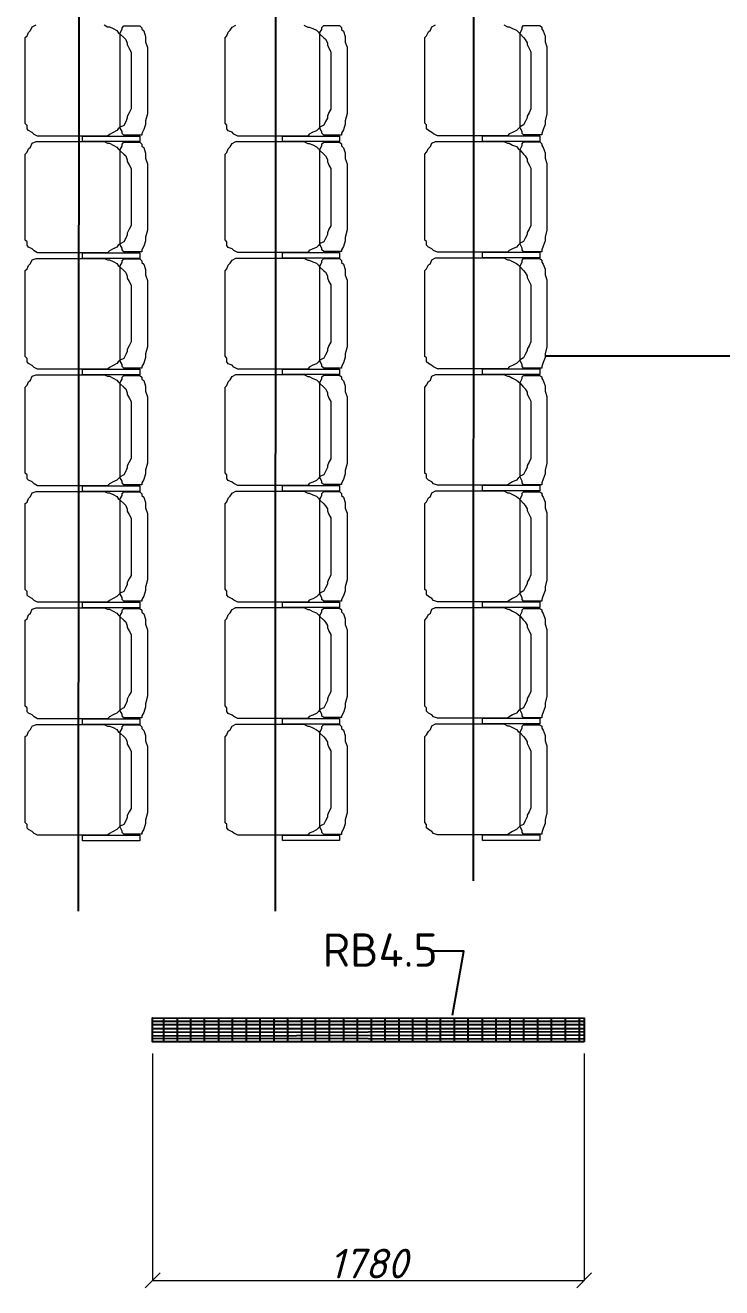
# Model space of a CAD drawing. Header units: millimetres. Extents: x 3050 to 430575, y -569542 to 36130.
# Drawn here: x 307446 to 310384, y -473639 to -468311 of the extents above; entities that cross this region are included whole.
import ezdxf

# ---------------------------------------------------------------- set-up
doc = ezdxf.new("R2010")
doc.units = ezdxf.units.MM
doc.layers.add('PDF _Геометрия', color=7, linetype='Continuous')
doc.layers.add('PDF _Текст', color=7, linetype='Continuous')
doc.layers.add('TLS razmeri', color=7, linetype='Continuous', lineweight=9)
doc.layers.add('Стены отделка', color=7, linetype='Continuous', lineweight=30)
doc.styles.add('PDF ISOCPEUR', font='isocpeur.ttf')
doc.styles.add('ГОСТ ISOCP 2.5', font='isocpeui.ttf', dxfattribs={"height": 2.5})
doc.dimstyles.new('СПДС NEW2.5', dxfattribs={"dimtxt": 2.5, "dimasz": 2.5, "dimexe": 1, "dimexo": 1, "dimgap": 1.5, "dimtad": 1, "dimdec": 0, "dimrnd": 5, "dimtxsty": 'ГОСТ ISOCP 2.5', "dimblk": 'OBLIQUE', "dimcen": 0, "dimclrd": 256, "dimclre": 256, "dimclrt": 256, "dimadec": 0, "dimazin": 2, "dimtp": 0.1, "dimtm": 0.1, "dimtfac": 0.71, "dimtdec": 0, "dimtmove": 0, "dimatfit": 3, "dimfxl": 1, "dimtfill": 1, "dimtolj": 1, "dimlwd": -1, "dimlwe": -1, "dimarcsym": 1})

# ---------------------------------------------------------------- blocks, each defined once
blk = doc.blocks.new('_Oblique')
at = {"color": 0, "linetype": 'ByBlock', "lineweight": -2}
blk.add_line((-0.5, -0.5), (0.5, 0.5), dxfattribs=at)
blk = doc.blocks.new('*D2625')
at = {"layer": 'Defpoints', "color": 0, "transparency": 16777216}
for p in [(32434, -61251), (36075, -61252), (36075, -63168)]:
    blk.add_point(p, dxfattribs=at)
at = {"layer": 'TLS razmeri', "linetype": 'ByBlock', "transparency": 16777216}
for p, q in [((32434, -61252), (32434, -63169)), ((36075, -61253), (36075, -63169)), ((32434, -63168), (36075, -63168))]:
    blk.add_line(p, q, dxfattribs=at)
at = {"layer": 'TLS razmeri', "transparency": 16777216, "xscale": 125, "yscale": 125, "zscale": 125, "rotation": 180}
blk.add_blockref('_Oblique', (32434, -63168), dxfattribs=at)
at = {"layer": 'TLS razmeri', "transparency": 16777216, "xscale": 125, "yscale": 125, "zscale": 125}
blk.add_blockref('_Oblique', (36075, -63168), dxfattribs=at)
at = {"layer": 'TLS razmeri', "transparency": 16777216, "insert": (34255, -63026), "char_height": 2.5, "attachment_point": 5, "style": 'ГОСТ ISOCP 2.5', "bg_fill": 3, "box_fill_scale": 1.1, "bg_fill_color": 256, "bg_fill_true_color": 13158600, "bg_fill_transparency": 0}
blk.add_mtext('\\A1;{\\H100x;1780}', dxfattribs=at)
blk = doc.blocks.new('ТХ3 4 этаж')
at = {"color": 5, "lineweight": 25}
for p, q in [((35145.7, -46254.3), (35137.9, -59795.8)), ((31814.8, -46510), (31806.9, -60051.5)), ((33474.8, -46510), (33466.9, -60051.5))]:
    blk.add_line(p, q, dxfattribs=at)
at = {"layer": 'PDF _Геометрия', "color": 5, "lineweight": 9}
for points in [[(32025.7, -52570), (32053.4, -52585.8), (32069.3, -52585.8), (32101, -52601.7), (32132.7, -52617.6), (32144.6, -52633.4), (32160.5, -52649.3), (32192.2, -52677), (32208.1, -52692.9), (32220, -52724.6), (32220, -52736.5), (32235.8, -52768.2), (32251.7, -52800), (32251.7, -52827.7), (32251.7, -52859.4), (32251.7, -53057.7), (32251.7, -53236.2), (32251.7, -53252), (32251.7, -53279.8), (32235.8, -53311.5), (32220, -53343.2), (32220, -53355.1), (32208.1, -53386.9), (32192.2, -53418.6), (32160.5, -53434.4), (32144.6, -53446.3), (32132.7, -53462.2), (32101, -53478.1), (32069.3, -53493.9), (32053.4, -53509.8), (32025.7, -53509.8), (31993.9, -53509.8), (31966.2, -53509.8), (31494.3, -53509.8), (31462.6, -53509.8), (31434.8, -53493.9), (31419, -53478.1), (31387.2, -53462.2), (31375.3, -53446.3), (31375.3, -53418.6), (31359.5, -53402.7), (31359.5, -53371), (31359.5, -53145), (31359.5, -52677), (31375.3, -52661.2), (31387.2, -52633.4), (31403.1, -52617.6), (31419, -52585.8), (31450.7, -52570)], [(33711, -52572.1), (33742.7, -52587.9), (33754.6, -52587.9), (33786.3, -52599.8), (33818, -52615.7), (33833.9, -52631.5), (33845.8, -52647.4), (33877.5, -52679.1), (33893.4, -52691), (33909.2, -52722.7), (33909.2, -52738.6), (33921.1, -52766.4), (33937, -52798.1), (33937, -52829.8), (33937, -52857.6), (33937, -53059.8), (33937, -53234.3), (33937, -53250.1), (33937, -53281.9), (33921.1, -53309.6), (33909.2, -53341.3), (33909.2, -53357.2), (33893.4, -53385), (33877.5, -53416.7), (33845.8, -53432.6), (33833.9, -53448.4), (33818, -53464.3), (33786.3, -53476.2), (33754.6, -53492), (33742.7, -53507.9), (33711, -53507.9), (33679.3, -53507.9), (33651.5, -53507.9), (33179.6, -53507.9), (33151.9, -53507.9), (33120.1, -53492), (33104.3, -53476.2), (33072.5, -53464.3), (33060.6, -53448.4), (33060.6, -53416.7), (33044.8, -53400.8), (33044.8, -53373.1), (33044.8, -53143.1), (33044.8, -52679.1), (33060.6, -52663.3), (33072.5, -52631.5), (33088.4, -52615.7), (33104.3, -52587.9), (33136, -52572.1)], [(35396.3, -52570), (35428, -52585.8), (35443.9, -52585.8), (35471.6, -52601.7), (35503.3, -52613.6), (35519.2, -52629.5), (35535.1, -52645.3), (35562.8, -52677), (35578.7, -52692.9), (35594.5, -52720.7), (35594.5, -52736.5), (35610.4, -52768.2), (35626.3, -52796), (35626.3, -52827.7), (35626.3, -52859.4), (35626.3, -53057.7), (35626.3, -53232.2), (35626.3, -53248.1), (35626.3, -53279.8), (35610.4, -53311.5), (35594.5, -53339.3), (35594.5, -53355.1), (35578.7, -53386.9), (35562.8, -53414.6), (35535.1, -53430.5), (35519.2, -53446.3), (35503.3, -53462.2), (35471.6, -53478.1), (35443.9, -53490), (35428, -53505.8), (35396.3, -53505.8), (35368.5, -53505.8), (35336.8, -53505.8), (34868.9, -53505.8), (34837.2, -53505.8), (34805.4, -53490), (34789.6, -53478.1), (34761.8, -53462.2), (34745.9, -53446.3), (34745.9, -53414.6), (34730.1, -53398.7), (34730.1, -53371), (34730.1, -53145), (34730.1, -52677), (34745.9, -52661.2), (34761.8, -52629.5), (34777.7, -52613.6), (34789.6, -52585.8), (34821.3, -52570)]]:
    blk.add_lwpolyline(points, dxfattribs=at)
for points in [[(32160.5, -52776.2), (32160.5, -52637.4), (32176.4, -52605.7), (32176.4, -52593.8), (32192.2, -52577.9), (32208.1, -52577.9), (32327, -52577.9), (32342.9, -52593.8), (32342.9, -52605.7), (32358.8, -52621.5), (32374.6, -52669.1), (32374.6, -52712.7), (32390.5, -52760.3), (32390.5, -52803.9), (32390.5, -52863.4), (32390.5, -53212.4), (32390.5, -53275.8), (32390.5, -53319.4), (32374.6, -53378.9), (32374.6, -53410.6), (32358.8, -53454.3), (32342.9, -53486), (32342.9, -53501.8), (32327, -53501.8), (32208.1, -53501.8), (32192.2, -53501.8), (32176.4, -53486), (32176.4, -53470.1), (32160.5, -53442.4), (32160.5, -53410.6), (32160.5, -53378.9), (32160.5, -53303.6)], [(33845.8, -52774.3), (33845.8, -52635.5), (33861.7, -52607.7), (33861.7, -52591.9), (33877.5, -52576), (33893.4, -52576), (34012.3, -52576), (34028.2, -52591.9), (34028.2, -52607.7), (34044.1, -52623.6), (34059.9, -52667.2), (34059.9, -52714.8), (34075.8, -52758.4), (34075.8, -52806), (34075.8, -52865.5), (34075.8, -53214.5), (34075.8, -53273.9), (34075.8, -53317.6), (34059.9, -53381), (34059.9, -53408.8), (34044.1, -53456.3), (34028.2, -53484.1), (34028.2, -53500), (34012.3, -53500), (33893.4, -53500), (33877.5, -53500), (33861.7, -53484.1), (33861.7, -53472.2), (33845.8, -53440.5), (33845.8, -53408.8), (33845.8, -53381), (33845.8, -53305.7)], [(35535.1, -52772.2), (35535.1, -52637.4), (35550.9, -52605.7), (35550.9, -52589.8), (35562.8, -52573.9), (35578.7, -52573.9), (35701.6, -52573.9), (35717.5, -52589.8), (35717.5, -52605.7), (35729.4, -52621.5), (35745.2, -52665.1), (35745.2, -52712.7), (35761.1, -52756.3), (35761.1, -52803.9), (35761.1, -52863.4), (35761.1, -53212.4), (35761.1, -53271.9), (35761.1, -53319.4), (35745.2, -53378.9), (35745.2, -53410.6), (35729.4, -53454.3), (35717.5, -53486), (35717.5, -53497.9), (35701.6, -53497.9), (35578.7, -53497.9), (35562.8, -53497.9), (35550.9, -53486), (35550.9, -53470.1), (35535.1, -53438.4), (35535.1, -53410.6), (35535.1, -53378.9), (35535.1, -53303.6)], [(31359.5, -54128.4), (31359.5, -53660.5), (31375.3, -53644.6), (31387.2, -53616.8), (31403.1, -53601), (31419, -53569.3), (31450.7, -53553.4), (31478.4, -53553.4), (31494.3, -53553.4), (31966.2, -53553.4), (31993.9, -53553.4), (32025.7, -53553.4), (32053.4, -53569.3), (32069.3, -53569.3), (32101, -53585.1), (32132.7, -53601), (32144.6, -53616.8), (32160.5, -53632.7), (32192.2, -53660.5), (32208.1, -53676.3), (32220, -53708), (32220, -53723.9), (32235.8, -53751.7), (32251.7, -53783.4), (32251.7, -53811.2), (32251.7, -53842.9), (32251.7, -54041.1), (32251.7, -54219.6), (32251.7, -54235.5), (32251.7, -54263.2), (32235.8, -54294.9), (32220, -54326.7), (32220, -54342.5), (32208.1, -54370.3), (32192.2, -54402), (32160.5, -54417.9), (32144.6, -54429.8), (32132.7, -54445.6), (32101, -54461.5), (32069.3, -54477.3), (32053.4, -54493.2), (32025.7, -54493.2), (31993.9, -54493.2), (31966.2, -54493.2), (31494.3, -54493.2), (31462.6, -54493.2), (31434.8, -54477.3), (31419, -54461.5), (31387.2, -54445.6), (31375.3, -54429.8), (31375.3, -54402), (31359.5, -54386.1), (31359.5, -54354.4)], [(31843.3, -53509.8), (32327, -53509.8), (32327, -53553.4), (31843.3, -53553.4)], [(32160.5, -53759.6), (32160.5, -53620.8), (32176.4, -53593.1), (32176.4, -53577.2), (32192.2, -53561.3), (32208.1, -53561.3), (32327, -53561.3), (32342.9, -53577.2), (32342.9, -53593.1), (32358.8, -53604.9), (32374.6, -53652.5), (32374.6, -53696.2), (32390.5, -53743.7), (32390.5, -53787.4), (32390.5, -53846.8), (32390.5, -54195.8), (32390.5, -54259.2), (32390.5, -54302.9), (32374.6, -54362.3), (32374.6, -54394.1), (32358.8, -54437.7), (32342.9, -54469.4), (32342.9, -54485.3), (32327, -54485.3), (32208.1, -54485.3), (32192.2, -54485.3), (32176.4, -54469.4), (32176.4, -54453.5), (32160.5, -54425.8), (32160.5, -54394.1), (32160.5, -54362.3), (32160.5, -54287)], [(33044.8, -54126.5), (33044.8, -53662.5), (33060.6, -53646.7), (33072.5, -53615), (33088.4, -53599.1), (33104.3, -53571.3), (33136, -53555.5), (33163.7, -53555.5), (33179.6, -53555.5), (33651.5, -53555.5), (33679.3, -53555.5), (33711, -53555.5), (33742.7, -53571.3), (33754.6, -53571.3), (33786.3, -53583.2), (33818, -53599.1), (33833.9, -53615), (33845.8, -53630.8), (33877.5, -53662.5), (33893.4, -53674.4), (33909.2, -53706.2), (33909.2, -53722), (33921.1, -53753.7), (33937, -53781.5), (33937, -53813.2), (33937, -53841), (33937, -54043.2), (33937, -54217.7), (33937, -54233.6), (33937, -54265.3), (33921.1, -54293), (33909.2, -54324.8), (33909.2, -54340.6), (33893.4, -54372.4), (33877.5, -54400.1), (33845.8, -54416), (33833.9, -54431.8), (33818, -54447.7), (33786.3, -54459.6), (33754.6, -54475.5), (33742.7, -54491.3), (33711, -54491.3), (33679.3, -54491.3), (33651.5, -54491.3), (33179.6, -54491.3), (33151.9, -54491.3), (33120.1, -54475.5), (33104.3, -54459.6), (33072.5, -54447.7), (33060.6, -54431.8), (33060.6, -54400.1), (33044.8, -54384.3), (33044.8, -54356.5)], [(33528.6, -53507.9), (34012.3, -53507.9), (34012.3, -53555.5), (33528.6, -53555.5)], [(33845.8, -53757.7), (33845.8, -53622.9), (33861.7, -53591.2), (33861.7, -53575.3), (33877.5, -53559.4), (33893.4, -53559.4), (34012.3, -53559.4), (34028.2, -53575.3), (34028.2, -53591.2), (34044.1, -53607), (34059.9, -53650.6), (34059.9, -53698.2), (34075.8, -53741.9), (34075.8, -53789.4), (34075.8, -53848.9), (34075.8, -54197.9), (34075.8, -54257.4), (34075.8, -54301), (34059.9, -54364.4), (34059.9, -54392.2), (34044.1, -54439.8), (34028.2, -54467.5), (34028.2, -54483.4), (34012.3, -54483.4), (33893.4, -54483.4), (33877.5, -54483.4), (33861.7, -54467.5), (33861.7, -54455.6), (33845.8, -54423.9), (33845.8, -54392.2), (33845.8, -54364.4), (33845.8, -54289.1)], [(34730.1, -54128.4), (34730.1, -53660.5), (34745.9, -53644.6), (34761.8, -53612.9), (34777.7, -53597), (34789.6, -53569.3), (34821.3, -53553.4), (34853, -53553.4), (34868.9, -53553.4), (35336.8, -53553.4), (35368.5, -53553.4), (35396.3, -53553.4), (35428, -53569.3), (35443.9, -53569.3), (35471.6, -53585.1), (35503.3, -53597), (35519.2, -53612.9), (35535.1, -53628.7), (35562.8, -53660.5), (35578.7, -53676.3), (35594.5, -53704.1), (35594.5, -53719.9), (35610.4, -53751.7), (35626.3, -53779.4), (35626.3, -53811.2), (35626.3, -53842.9), (35626.3, -54041.1), (35626.3, -54215.6), (35626.3, -54231.5), (35626.3, -54263.2), (35610.4, -54294.9), (35594.5, -54322.7), (35594.5, -54338.6), (35578.7, -54370.3), (35562.8, -54398), (35535.1, -54413.9), (35519.2, -54429.8), (35503.3, -54445.6), (35471.6, -54461.5), (35443.9, -54473.4), (35428, -54489.2), (35396.3, -54489.2), (35368.5, -54489.2), (35336.8, -54489.2), (34868.9, -54489.2), (34837.2, -54489.2), (34805.4, -54473.4), (34789.6, -54461.5), (34761.8, -54445.6), (34745.9, -54429.8), (34745.9, -54398), (34730.1, -54386.1), (34730.1, -54354.4)], [(35217.8, -53505.8), (35701.6, -53505.8), (35701.6, -53553.4), (35217.8, -53553.4)], [(35535.1, -53755.6), (35535.1, -53620.8), (35550.9, -53589.1), (35550.9, -53573.2), (35562.8, -53557.4), (35578.7, -53557.4), (35701.6, -53557.4), (35717.5, -53573.2), (35717.5, -53589.1), (35729.4, -53604.9), (35745.2, -53648.6), (35745.2, -53696.2), (35761.1, -53739.8), (35761.1, -53787.4), (35761.1, -53846.8), (35761.1, -54195.8), (35761.1, -54255.3), (35761.1, -54302.9), (35745.2, -54362.3), (35745.2, -54394.1), (35729.4, -54437.7), (35717.5, -54469.4), (35717.5, -54485.3), (35701.6, -54485.3), (35578.7, -54485.3), (35562.8, -54485.3), (35550.9, -54469.4), (35550.9, -54453.5), (35535.1, -54421.8), (35535.1, -54394.1), (35535.1, -54362.3), (35535.1, -54287)], [(31359.5, -55111.8), (31359.5, -54643.9), (31375.3, -54628), (31387.2, -54600.3), (31403.1, -54584.4), (31419, -54552.7), (31450.7, -54540.8), (31478.4, -54540.8), (31494.3, -54540.8), (31966.2, -54540.8), (31993.9, -54540.8), (32025.7, -54540.8), (32053.4, -54552.7), (32069.3, -54552.7), (32101, -54568.5), (32132.7, -54584.4), (32144.6, -54600.3), (32160.5, -54616.1), (32192.2, -54643.9), (32208.1, -54659.8), (32220, -54691.5), (32220, -54707.3), (32235.8, -54735.1), (32251.7, -54766.8), (32251.7, -54794.6), (32251.7, -54826.3), (32251.7, -55024.6), (32251.7, -55203), (32251.7, -55218.9), (32251.7, -55246.6), (32235.8, -55278.4), (32220, -55310.1), (32220, -55325.9), (32208.1, -55353.7), (32192.2, -55385.4), (32160.5, -55401.3), (32144.6, -55413.2), (32132.7, -55429), (32101, -55444.9), (32069.3, -55460.8), (32053.4, -55476.6), (32025.7, -55476.6), (31993.9, -55476.6), (31966.2, -55476.6), (31494.3, -55476.6), (31462.6, -55476.6), (31434.8, -55460.8), (31419, -55444.9), (31387.2, -55429), (31375.3, -55413.2), (31375.3, -55385.4), (31359.5, -55369.6), (31359.5, -55337.8)], [(31843.3, -54493.2), (32327, -54493.2), (32327, -54540.8), (31843.3, -54540.8)], [(32160.5, -54743), (32160.5, -54604.2), (32176.4, -54576.5), (32176.4, -54560.6), (32192.2, -54544.8), (32208.1, -54544.8), (32327, -54544.8), (32342.9, -54560.6), (32342.9, -54576.5), (32358.8, -54588.4), (32374.6, -54636), (32374.6, -54679.6), (32390.5, -54727.2), (32390.5, -54770.8), (32390.5, -54834.2), (32390.5, -55179.2), (32390.5, -55242.7), (32390.5, -55286.3), (32374.6, -55345.8), (32374.6, -55377.5), (32358.8, -55425.1), (32342.9, -55452.8), (32342.9, -55468.7), (32327, -55468.7), (32208.1, -55468.7), (32192.2, -55468.7), (32176.4, -55452.8), (32176.4, -55437), (32160.5, -55409.2), (32160.5, -55377.5), (32160.5, -55345.8), (32160.5, -55270.4)], [(33044.8, -55109.9), (33044.8, -54646), (33060.6, -54630.1), (33072.5, -54598.4), (33088.4, -54582.5), (33104.3, -54554.8), (33136, -54538.9), (33163.7, -54538.9), (33179.6, -54538.9), (33651.5, -54538.9), (33679.3, -54538.9), (33711, -54538.9), (33742.7, -54554.8), (33754.6, -54554.8), (33786.3, -54570.6), (33818, -54582.5), (33833.9, -54598.4), (33845.8, -54614.2), (33877.5, -54646), (33893.4, -54657.9), (33909.2, -54689.6), (33909.2, -54705.5), (33921.1, -54737.2), (33937, -54764.9), (33937, -54796.7), (33937, -54824.4), (33937, -55026.6), (33937, -55201.1), (33937, -55217), (33937, -55248.7), (33921.1, -55276.5), (33909.2, -55308.2), (33909.2, -55324.1), (33893.4, -55355.8), (33877.5, -55383.5), (33845.8, -55399.4), (33833.9, -55415.3), (33818, -55431.1), (33786.3, -55443), (33754.6, -55458.9), (33742.7, -55474.7), (33711, -55474.7), (33679.3, -55474.7), (33651.5, -55474.7), (33179.6, -55474.7), (33151.9, -55474.7), (33120.1, -55458.9), (33104.3, -55443), (33072.5, -55431.1), (33060.6, -55415.3), (33060.6, -55383.5), (33044.8, -55367.7), (33044.8, -55339.9)], [(33528.6, -54491.3), (34012.3, -54491.3), (34012.3, -54538.9), (33528.6, -54538.9)], [(33845.8, -54741.1), (33845.8, -54606.3), (33861.7, -54574.6), (33861.7, -54558.7), (33877.5, -54542.9), (33893.4, -54542.9), (34012.3, -54542.9), (34028.2, -54558.7), (34028.2, -54574.6), (34044.1, -54590.5), (34059.9, -54634.1), (34059.9, -54681.7), (34075.8, -54725.3), (34075.8, -54772.9), (34075.8, -54832.3), (34075.8, -55181.3), (34075.8, -55240.8), (34075.8, -55288.4), (34059.9, -55347.8), (34059.9, -55375.6), (34044.1, -55423.2), (34028.2, -55454.9), (34028.2, -55466.8), (34012.3, -55466.8), (33893.4, -55466.8), (33877.5, -55466.8), (33861.7, -55454.9), (33861.7, -55439.1), (33845.8, -55407.3), (33845.8, -55375.6), (33845.8, -55347.8), (33845.8, -55272.5)], [(34730.1, -55111.8), (34730.1, -54643.9), (34745.9, -54628), (34761.8, -54596.3), (34777.7, -54584.4), (34789.6, -54552.7), (34821.3, -54536.8), (34853, -54536.8), (34868.9, -54536.8), (35336.8, -54536.8), (35368.5, -54536.8), (35396.3, -54536.8), (35428, -54552.7), (35443.9, -54552.7), (35471.6, -54568.5), (35503.3, -54584.4), (35519.2, -54596.3), (35535.1, -54612.2), (35562.8, -54643.9), (35578.7, -54659.8), (35594.5, -54687.5), (35594.5, -54703.4), (35610.4, -54735.1), (35626.3, -54762.9), (35626.3, -54794.6), (35626.3, -54826.3), (35626.3, -55024.6), (35626.3, -55203), (35626.3, -55214.9), (35626.3, -55246.6), (35610.4, -55278.4), (35594.5, -55306.1), (35594.5, -55322), (35578.7, -55353.7), (35562.8, -55381.5), (35535.1, -55397.3), (35519.2, -55413.2), (35503.3, -55429), (35471.6, -55444.9), (35443.9, -55456.8), (35428, -55472.7), (35396.3, -55472.7), (35368.5, -55472.7), (35336.8, -55472.7), (34868.9, -55472.7), (34837.2, -55472.7), (34805.4, -55456.8), (34789.6, -55444.9), (34761.8, -55429), (34745.9, -55413.2), (34745.9, -55381.5), (34730.1, -55369.6), (34730.1, -55337.8)], [(35217.8, -54489.2), (35701.6, -54489.2), (35701.6, -54536.8), (35217.8, -54536.8)], [(35535.1, -54739.1), (35535.1, -54604.2), (35550.9, -54572.5), (35550.9, -54556.6), (35562.8, -54540.8), (35578.7, -54540.8), (35701.6, -54540.8), (35717.5, -54556.6), (35717.5, -54572.5), (35729.4, -54588.4), (35745.2, -54632), (35745.2, -54679.6), (35761.1, -54723.2), (35761.1, -54770.8), (35761.1, -54830.3), (35761.1, -55179.2), (35761.1, -55238.7), (35761.1, -55286.3), (35745.2, -55345.8), (35745.2, -55377.5), (35729.4, -55421.1), (35717.5, -55452.8), (35717.5, -55468.7), (35701.6, -55468.7), (35578.7, -55468.7), (35562.8, -55468.7), (35550.9, -55452.8), (35550.9, -55437), (35535.1, -55405.2), (35535.1, -55377.5), (35535.1, -55345.8), (35535.1, -55270.4)], [(31843.3, -55476.6), (32327, -55476.6), (32327, -55524.2), (31843.3, -55524.2)], [(33044.8, -56093.3), (33044.8, -55629.4), (33060.6, -55613.5), (33072.5, -55581.8), (33088.4, -55565.9), (33104.3, -55538.2), (33136, -55522.3), (33163.7, -55522.3), (33179.6, -55522.3), (33651.5, -55522.3), (33679.3, -55522.3), (33711, -55522.3), (33742.7, -55538.2), (33754.6, -55538.2), (33786.3, -55554), (33818, -55565.9), (33833.9, -55581.8), (33845.8, -55597.7), (33877.5, -55629.4), (33893.4, -55641.3), (33909.2, -55673), (33909.2, -55688.9), (33921.1, -55720.6), (33937, -55748.4), (33937, -55780.1), (33937, -55811.8), (33937, -56010.1), (33937, -56184.6), (33937, -56200.4), (33937, -56232.1), (33921.1, -56259.9), (33909.2, -56291.6), (33909.2, -56307.5), (33893.4, -56339.2), (33877.5, -56367), (33845.8, -56382.8), (33833.9, -56398.7), (33818, -56414.5), (33786.3, -56430.4), (33754.6, -56442.3), (33742.7, -56458.2), (33711, -56458.2), (33679.3, -56458.2), (33651.5, -56458.2), (33179.6, -56458.2), (33151.9, -56458.2), (33120.1, -56442.3), (33104.3, -56430.4), (33072.5, -56414.5), (33060.6, -56398.7), (33060.6, -56367), (33044.8, -56351.1), (33044.8, -56323.3)], [(33528.6, -55474.7), (34012.3, -55474.7), (34012.3, -55522.3), (33528.6, -55522.3)], [(34730.1, -56095.2), (34730.1, -55627.3), (34745.9, -55611.5), (34761.8, -55579.7), (34777.7, -55567.8), (34789.6, -55536.1), (34821.3, -55520.2), (34853, -55520.2), (34868.9, -55520.2), (35336.8, -55520.2), (35368.5, -55520.2), (35396.3, -55520.2), (35428, -55536.1), (35443.9, -55536.1), (35471.6, -55552), (35503.3, -55567.8), (35519.2, -55579.7), (35535.1, -55595.6), (35562.8, -55627.3), (35578.7, -55643.2), (35594.5, -55670.9), (35594.5, -55686.8), (35610.4, -55718.5), (35626.3, -55746.3), (35626.3, -55778), (35626.3, -55809.7), (35626.3, -56008), (35626.3, -56186.4), (35626.3, -56198.3), (35626.3, -56230.1), (35610.4, -56261.8), (35594.5, -56289.5), (35594.5, -56305.4), (35578.7, -56337.1), (35562.8, -56364.9), (35535.1, -56380.7), (35519.2, -56396.6), (35503.3, -56412.5), (35471.6, -56428.3), (35443.9, -56444.2), (35428, -56456.1), (35396.3, -56456.1), (35368.5, -56456.1), (35336.8, -56456.1), (34868.9, -56456.1), (34837.2, -56456.1), (34805.4, -56444.2), (34789.6, -56428.3), (34761.8, -56412.5), (34745.9, -56396.6), (34745.9, -56364.9), (34730.1, -56353), (34730.1, -56321.3)], [(35217.8, -55472.7), (35701.6, -55472.7), (35701.6, -55520.2), (35217.8, -55520.2)], [(31359.5, -56095.2), (31359.5, -55627.3), (31375.3, -55611.5), (31387.2, -55583.7), (31403.1, -55567.8), (31419, -55536.1), (31450.7, -55524.2), (31478.4, -55524.2), (31494.3, -55524.2), (31966.2, -55524.2), (31993.9, -55524.2), (32025.7, -55524.2), (32053.4, -55536.1), (32069.3, -55536.1), (32101, -55552), (32132.7, -55567.8), (32144.6, -55583.7), (32160.5, -55599.6), (32192.2, -55627.3), (32208.1, -55643.2), (32220, -55674.9), (32220, -55690.8), (32235.8, -55718.5), (32251.7, -55750.2), (32251.7, -55782), (32251.7, -55809.7), (32251.7, -56008), (32251.7, -56186.4), (32251.7, -56202.3), (32251.7, -56230.1), (32235.8, -56261.8), (32220, -56293.5), (32220, -56309.4), (32208.1, -56337.1), (32192.2, -56368.8), (32160.5, -56384.7), (32144.6, -56400.6), (32132.7, -56412.5), (32101, -56428.3), (32069.3, -56444.2), (32053.4, -56460.1), (32025.7, -56460.1), (31993.9, -56460.1), (31966.2, -56460.1), (31494.3, -56460.1), (31462.6, -56460.1), (31434.8, -56444.2), (31419, -56428.3), (31387.2, -56412.5), (31375.3, -56400.6), (31375.3, -56368.8), (31359.5, -56353), (31359.5, -56321.3)], [(32160.5, -55726.4), (32160.5, -55587.7), (32176.4, -55559.9), (32176.4, -55544), (32192.2, -55528.2), (32208.1, -55528.2), (32327, -55528.2), (32342.9, -55544), (32342.9, -55559.9), (32358.8, -55571.8), (32374.6, -55619.4), (32374.6, -55663), (32390.5, -55710.6), (32390.5, -55754.2), (32390.5, -55817.7), (32390.5, -56162.6), (32390.5, -56226.1), (32390.5, -56269.7), (32374.6, -56329.2), (32374.6, -56360.9), (32358.8, -56408.5), (32342.9, -56436.3), (32342.9, -56452.1), (32327, -56452.1), (32208.1, -56452.1), (32192.2, -56452.1), (32176.4, -56436.3), (32176.4, -56420.4), (32160.5, -56392.6), (32160.5, -56360.9), (32160.5, -56329.2), (32160.5, -56253.8)], [(33845.8, -55724.6), (33845.8, -55589.7), (33861.7, -55558), (33861.7, -55542.2), (33877.5, -55526.3), (33893.4, -55526.3), (34012.3, -55526.3), (34028.2, -55542.2), (34028.2, -55558), (34044.1, -55573.9), (34059.9, -55617.5), (34059.9, -55665.1), (34075.8, -55708.7), (34075.8, -55756.3), (34075.8, -55815.8), (34075.8, -56164.7), (34075.8, -56224.2), (34075.8, -56271.8), (34059.9, -56331.3), (34059.9, -56359), (34044.1, -56406.6), (34028.2, -56438.3), (34028.2, -56450.2), (34012.3, -56450.2), (33893.4, -56450.2), (33877.5, -56450.2), (33861.7, -56438.3), (33861.7, -56422.5), (33845.8, -56390.8), (33845.8, -56359), (33845.8, -56331.3), (33845.8, -56255.9)], [(35535.1, -55722.5), (35535.1, -55587.7), (35550.9, -55555.9), (35550.9, -55540.1), (35562.8, -55528.2), (35578.7, -55528.2), (35701.6, -55528.2), (35717.5, -55540.1), (35717.5, -55555.9), (35729.4, -55571.8), (35745.2, -55615.4), (35745.2, -55663), (35761.1, -55706.6), (35761.1, -55754.2), (35761.1, -55813.7), (35761.1, -56162.6), (35761.1, -56222.1), (35761.1, -56269.7), (35745.2, -56329.2), (35745.2, -56360.9), (35729.4, -56404.5), (35717.5, -56436.3), (35717.5, -56452.1), (35701.6, -56452.1), (35578.7, -56452.1), (35562.8, -56452.1), (35550.9, -56436.3), (35550.9, -56420.4), (35535.1, -56388.7), (35535.1, -56360.9), (35535.1, -56329.2), (35535.1, -56253.8)], [(31843.3, -56460.1), (32327, -56460.1), (32327, -56507.6), (31843.3, -56507.6)], [(33528.6, -56458.2), (34012.3, -56458.2), (34012.3, -56505.8), (33528.6, -56505.8)], [(35217.8, -56456.1), (35701.6, -56456.1), (35701.6, -56503.7), (35217.8, -56503.7)], [(31359.5, -57078.7), (31359.5, -56610.7), (31375.3, -56598.8), (31387.2, -56567.1), (31403.1, -56551.3), (31419, -56519.5), (31450.7, -56507.6), (31478.4, -56507.6), (31494.3, -56507.6), (31966.2, -56507.6), (31993.9, -56507.6), (32025.7, -56507.6), (32053.4, -56519.5), (32069.3, -56519.5), (32101, -56535.4), (32132.7, -56551.3), (32144.6, -56567.1), (32160.5, -56583), (32192.2, -56610.7), (32208.1, -56626.6), (32220, -56658.3), (32220, -56674.2), (32235.8, -56701.9), (32251.7, -56733.7), (32251.7, -56765.4), (32251.7, -56793.1), (32251.7, -56991.4), (32251.7, -57169.9), (32251.7, -57185.7), (32251.7, -57217.4), (32235.8, -57245.2), (32220, -57276.9), (32220, -57292.8), (32208.1, -57320.5), (32192.2, -57352.3), (32160.5, -57368.1), (32144.6, -57384), (32132.7, -57395.9), (32101, -57411.8), (32069.3, -57427.6), (32053.4, -57443.5), (32025.7, -57443.5), (31993.9, -57443.5), (31966.2, -57443.5), (31494.3, -57443.5), (31462.6, -57443.5), (31434.8, -57427.6), (31419, -57411.8), (31387.2, -57395.9), (31375.3, -57384), (31375.3, -57352.3), (31359.5, -57336.4), (31359.5, -57304.7)], [(32160.5, -56709.9), (32160.5, -56571.1), (32176.4, -56543.3), (32176.4, -56527.5), (32192.2, -56511.6), (32208.1, -56511.6), (32327, -56511.6), (32342.9, -56527.5), (32342.9, -56543.3), (32358.8, -56555.2), (32374.6, -56602.8), (32374.6, -56646.4), (32390.5, -56694), (32390.5, -56737.6), (32390.5, -56801.1), (32390.5, -57146.1), (32390.5, -57209.5), (32390.5, -57253.1), (32374.6, -57316.6), (32374.6, -57344.3), (32358.8, -57391.9), (32342.9, -57419.7), (32342.9, -57435.5), (32327, -57435.5), (32208.1, -57435.5), (32192.2, -57435.5), (32176.4, -57419.7), (32176.4, -57403.8), (32160.5, -57376.1), (32160.5, -57344.3), (32160.5, -57316.6), (32160.5, -57237.3)], [(33044.8, -57080.7), (33044.8, -56612.8), (33060.6, -56597), (33072.5, -56565.2), (33088.4, -56549.4), (33104.3, -56521.6), (33136, -56505.8), (33163.7, -56505.8), (33179.6, -56505.8), (33651.5, -56505.8), (33679.3, -56505.8), (33711, -56505.8), (33742.7, -56521.6), (33754.6, -56521.6), (33786.3, -56537.5), (33818, -56549.4), (33833.9, -56565.2), (33845.8, -56581.1), (33877.5, -56612.8), (33893.4, -56628.7), (33909.2, -56656.4), (33909.2, -56672.3), (33921.1, -56704), (33937, -56731.8), (33937, -56763.5), (33937, -56795.2), (33937, -56993.5), (33937, -57168), (33937, -57183.8), (33937, -57215.6), (33921.1, -57247.3), (33909.2, -57275), (33909.2, -57290.9), (33893.4, -57322.6), (33877.5, -57350.4), (33845.8, -57366.2), (33833.9, -57382.1), (33818, -57398), (33786.3, -57413.8), (33754.6, -57425.7), (33742.7, -57441.6), (33711, -57441.6), (33679.3, -57441.6), (33651.5, -57441.6), (33179.6, -57441.6), (33151.9, -57441.6), (33120.1, -57425.7), (33104.3, -57413.8), (33072.5, -57398), (33060.6, -57382.1), (33060.6, -57350.4), (33044.8, -57334.5), (33044.8, -57306.8)], [(33845.8, -56708), (33845.8, -56573.2), (33861.7, -56541.4), (33861.7, -56525.6), (33877.5, -56509.7), (33893.4, -56509.7), (34012.3, -56509.7), (34028.2, -56525.6), (34028.2, -56541.4), (34044.1, -56557.3), (34059.9, -56600.9), (34059.9, -56648.5), (34075.8, -56692.1), (34075.8, -56739.7), (34075.8, -56799.2), (34075.8, -57148.1), (34075.8, -57207.6), (34075.8, -57255.2), (34059.9, -57314.7), (34059.9, -57346.4), (34044.1, -57390), (34028.2, -57421.8), (34028.2, -57433.7), (34012.3, -57433.7), (33893.4, -57433.7), (33877.5, -57433.7), (33861.7, -57421.8), (33861.7, -57405.9), (33845.8, -57374.2), (33845.8, -57346.4), (33845.8, -57314.7), (33845.8, -57239.4)], [(34730.1, -57078.7), (34730.1, -56610.7), (34745.9, -56594.9), (34761.8, -56563.2), (34777.7, -56551.3), (34789.6, -56519.5), (34821.3, -56503.7), (34853, -56503.7), (34868.9, -56503.7), (35336.8, -56503.7), (35368.5, -56503.7), (35396.3, -56503.7), (35428, -56519.5), (35443.9, -56519.5), (35471.6, -56535.4), (35503.3, -56551.3), (35519.2, -56563.2), (35535.1, -56579), (35562.8, -56610.7), (35578.7, -56626.6), (35594.5, -56654.4), (35594.5, -56670.2), (35610.4, -56701.9), (35626.3, -56729.7), (35626.3, -56761.4), (35626.3, -56793.1), (35626.3, -56991.4), (35626.3, -57169.9), (35626.3, -57181.8), (35626.3, -57213.5), (35610.4, -57245.2), (35594.5, -57273), (35594.5, -57288.8), (35578.7, -57320.5), (35562.8, -57348.3), (35535.1, -57364.2), (35519.2, -57380), (35503.3, -57395.9), (35471.6, -57411.8), (35443.9, -57427.6), (35428, -57439.5), (35396.3, -57439.5), (35368.5, -57439.5), (35336.8, -57439.5), (34868.9, -57439.5), (34837.2, -57439.5), (34805.4, -57427.6), (34789.6, -57411.8), (34761.8, -57395.9), (34745.9, -57380), (34745.9, -57348.3), (34730.1, -57336.4), (34730.1, -57304.7)], [(35535.1, -56705.9), (35535.1, -56571.1), (35550.9, -56539.4), (35550.9, -56523.5), (35562.8, -56511.6), (35578.7, -56511.6), (35701.6, -56511.6), (35717.5, -56523.5), (35717.5, -56539.4), (35729.4, -56555.2), (35745.2, -56598.8), (35745.2, -56646.4), (35761.1, -56690), (35761.1, -56737.6), (35761.1, -56797.1), (35761.1, -57146.1), (35761.1, -57205.5), (35761.1, -57253.1), (35745.2, -57312.6), (35745.2, -57344.3), (35729.4, -57388), (35717.5, -57419.7), (35717.5, -57435.5), (35701.6, -57435.5), (35578.7, -57435.5), (35562.8, -57435.5), (35550.9, -57419.7), (35550.9, -57403.8), (35535.1, -57372.1), (35535.1, -57344.3), (35535.1, -57312.6), (35535.1, -57237.3)], [(33528.6, -57441.6), (34012.3, -57441.6), (34012.3, -57489.2), (33528.6, -57489.2)], [(35217.8, -57439.5), (35701.6, -57439.5), (35701.6, -57487.1), (35217.8, -57487.1)], [(31359.5, -58062.1), (31359.5, -57594.2), (31375.3, -57582.3), (31387.2, -57550.5), (31403.1, -57534.7), (31419, -57503), (31450.7, -57491.1), (31478.4, -57491.1), (31494.3, -57491.1), (31966.2, -57491.1), (31993.9, -57491.1), (32025.7, -57491.1), (32053.4, -57503), (32069.3, -57503), (32101, -57518.8), (32132.7, -57534.7), (32144.6, -57550.5), (32160.5, -57566.4), (32192.2, -57594.2), (32208.1, -57610), (32220, -57641.7), (32220, -57657.6), (32235.8, -57685.4), (32251.7, -57717.1), (32251.7, -57748.8), (32251.7, -57776.6), (32251.7, -57974.8), (32251.7, -58153.3), (32251.7, -58169.1), (32251.7, -58200.9), (32235.8, -58228.6), (32220, -58260.4), (32220, -58276.2), (32208.1, -58304), (32192.2, -58335.7), (32160.5, -58351.6), (32144.6, -58367.4), (32132.7, -58379.3), (32101, -58395.2), (32069.3, -58411), (32053.4, -58426.9), (32025.7, -58426.9), (31993.9, -58426.9), (31966.2, -58426.9), (31494.3, -58426.9), (31462.6, -58426.9), (31434.8, -58411), (31419, -58395.2), (31387.2, -58379.3), (31375.3, -58367.4), (31375.3, -58335.7), (31359.5, -58319.8), (31359.5, -58288.1)], [(31843.3, -57443.5), (32327, -57443.5), (32327, -57491.1), (31843.3, -57491.1)], [(32160.5, -57693.3), (32160.5, -57554.5), (32176.4, -57526.7), (32176.4, -57510.9), (32192.2, -57495), (32208.1, -57495), (32327, -57495), (32342.9, -57510.9), (32342.9, -57526.7), (32358.8, -57542.6), (32374.6, -57586.2), (32374.6, -57629.8), (32390.5, -57677.4), (32390.5, -57721.1), (32390.5, -57784.5), (32390.5, -58133.5), (32390.5, -58192.9), (32390.5, -58236.6), (32374.6, -58300), (32374.6, -58327.8), (32358.8, -58375.3), (32342.9, -58403.1), (32342.9, -58419), (32327, -58419), (32208.1, -58419), (32192.2, -58419), (32176.4, -58403.1), (32176.4, -58387.2), (32160.5, -58359.5), (32160.5, -58327.8), (32160.5, -58300), (32160.5, -58220.7)], [(33044.8, -58064.2), (33044.8, -57596.2), (33060.6, -57580.4), (33072.5, -57548.7), (33088.4, -57532.8), (33104.3, -57505), (33136, -57489.2), (33163.7, -57489.2), (33179.6, -57489.2), (33651.5, -57489.2), (33679.3, -57489.2), (33711, -57489.2), (33742.7, -57505), (33754.6, -57505), (33786.3, -57520.9), (33818, -57532.8), (33833.9, -57548.7), (33845.8, -57564.5), (33877.5, -57596.2), (33893.4, -57612.1), (33909.2, -57639.9), (33909.2, -57655.7), (33921.1, -57687.4), (33937, -57715.2), (33937, -57746.9), (33937, -57778.6), (33937, -57976.9), (33937, -58151.4), (33937, -58167.3), (33937, -58199), (33921.1, -58230.7), (33909.2, -58258.5), (33909.2, -58274.3), (33893.4, -58306.1), (33877.5, -58333.8), (33845.8, -58349.7), (33833.9, -58365.5), (33818, -58381.4), (33786.3, -58397.3), (33754.6, -58409.2), (33742.7, -58425), (33711, -58425), (33679.3, -58425), (33651.5, -58425), (33179.6, -58425), (33151.9, -58425), (33120.1, -58409.2), (33104.3, -58397.3), (33072.5, -58381.4), (33060.6, -58365.5), (33060.6, -58333.8), (33044.8, -58317.9), (33044.8, -58290.2)], [(33845.8, -57691.4), (33845.8, -57556.6), (33861.7, -57524.9), (33861.7, -57509), (33877.5, -57493.1), (33893.4, -57493.1), (34012.3, -57493.1), (34028.2, -57509), (34028.2, -57524.9), (34044.1, -57540.7), (34059.9, -57584.3), (34059.9, -57631.9), (34075.8, -57675.5), (34075.8, -57723.1), (34075.8, -57782.6), (34075.8, -58131.6), (34075.8, -58191.1), (34075.8, -58238.6), (34059.9, -58298.1), (34059.9, -58329.8), (34044.1, -58373.5), (34028.2, -58405.2), (34028.2, -58417.1), (34012.3, -58417.1), (33893.4, -58417.1), (33877.5, -58417.1), (33861.7, -58405.2), (33861.7, -58389.3), (33845.8, -58357.6), (33845.8, -58329.8), (33845.8, -58298.1), (33845.8, -58222.8)], [(34730.1, -58062.1), (34730.1, -57594.2), (34745.9, -57578.3), (34761.8, -57546.6), (34777.7, -57534.7), (34789.6, -57503), (34821.3, -57487.1), (34853, -57487.1), (34868.9, -57487.1), (35336.8, -57487.1), (35368.5, -57487.1), (35396.3, -57487.1), (35428, -57503), (35443.9, -57503), (35471.6, -57518.8), (35503.3, -57534.7), (35519.2, -57546.6), (35535.1, -57562.4), (35562.8, -57594.2), (35578.7, -57610), (35594.5, -57637.8), (35594.5, -57653.6), (35610.4, -57685.4), (35626.3, -57717.1), (35626.3, -57744.8), (35626.3, -57776.6), (35626.3, -57974.8), (35626.3, -58153.3), (35626.3, -58165.2), (35626.3, -58196.9), (35610.4, -58228.6), (35594.5, -58256.4), (35594.5, -58272.2), (35578.7, -58304), (35562.8, -58335.7), (35535.1, -58347.6), (35519.2, -58363.5), (35503.3, -58379.3), (35471.6, -58395.2), (35443.9, -58411), (35428, -58422.9), (35396.3, -58422.9), (35368.5, -58422.9), (35336.8, -58422.9), (34868.9, -58422.9), (34837.2, -58422.9), (34805.4, -58411), (34789.6, -58395.2), (34761.8, -58379.3), (34745.9, -58363.5), (34745.9, -58335.7), (34730.1, -58319.8), (34730.1, -58288.1)], [(35535.1, -57689.3), (35535.1, -57554.5), (35550.9, -57522.8), (35550.9, -57506.9), (35562.8, -57495), (35578.7, -57495), (35701.6, -57495), (35717.5, -57506.9), (35717.5, -57522.8), (35729.4, -57538.6), (35745.2, -57586.2), (35745.2, -57629.8), (35761.1, -57673.5), (35761.1, -57721.1), (35761.1, -57780.5), (35761.1, -58129.5), (35761.1, -58189), (35761.1, -58236.6), (35745.2, -58296), (35745.2, -58327.8), (35729.4, -58371.4), (35717.5, -58403.1), (35717.5, -58419), (35701.6, -58419), (35578.7, -58419), (35562.8, -58419), (35550.9, -58403.1), (35550.9, -58387.2), (35535.1, -58355.5), (35535.1, -58327.8), (35535.1, -58296), (35535.1, -58220.7)], [(31359.5, -59045.5), (31359.5, -58577.6), (31375.3, -58565.7), (31387.2, -58534), (31403.1, -58518.1), (31419, -58490.3), (31450.7, -58474.5), (31478.4, -58474.5), (31494.3, -58474.5), (31966.2, -58474.5), (31993.9, -58474.5), (32025.7, -58474.5), (32053.4, -58490.3), (32069.3, -58490.3), (32101, -58502.2), (32132.7, -58518.1), (32144.6, -58534), (32160.5, -58549.8), (32192.2, -58577.6), (32208.1, -58593.4), (32220, -58625.2), (32220, -58641), (32235.8, -58668.8), (32251.7, -58700.5), (32251.7, -58732.2), (32251.7, -58760), (32251.7, -58958.3), (32251.7, -59136.7), (32251.7, -59152.6), (32251.7, -59184.3), (32235.8, -59212.1), (32220, -59243.8), (32220, -59259.6), (32208.1, -59287.4), (32192.2, -59319.1), (32160.5, -59335), (32144.6, -59350.8), (32132.7, -59362.7), (32101, -59378.6), (32069.3, -59394.5), (32053.4, -59410.3), (32025.7, -59410.3), (31993.9, -59410.3), (31966.2, -59410.3), (31494.3, -59410.3), (31462.6, -59410.3), (31434.8, -59394.5), (31419, -59378.6), (31387.2, -59362.7), (31375.3, -59350.8), (31375.3, -59319.1), (31359.5, -59303.3), (31359.5, -59275.5)], [(31843.3, -58426.9), (32327, -58426.9), (32327, -58474.5), (31843.3, -58474.5)], [(32160.5, -58676.7), (32160.5, -58537.9), (32176.4, -58510.2), (32176.4, -58494.3), (32192.2, -58478.4), (32208.1, -58478.4), (32327, -58478.4), (32342.9, -58494.3), (32342.9, -58510.2), (32358.8, -58526), (32374.6, -58569.7), (32374.6, -58613.3), (32390.5, -58660.9), (32390.5, -58704.5), (32390.5, -58767.9), (32390.5, -59116.9), (32390.5, -59176.4), (32390.5, -59220), (32374.6, -59283.4), (32374.6, -59311.2), (32358.8, -59358.8), (32342.9, -59386.5), (32342.9, -59402.4), (32327, -59402.4), (32208.1, -59402.4), (32192.2, -59402.4), (32176.4, -59386.5), (32176.4, -59374.6), (32160.5, -59342.9), (32160.5, -59311.2), (32160.5, -59283.4), (32160.5, -59204.1)], [(33044.8, -59047.6), (33044.8, -58579.7), (33060.6, -58563.8), (33072.5, -58532.1), (33088.4, -58520.2), (33104.3, -58488.5), (33136, -58472.6), (33163.7, -58472.6), (33179.6, -58472.6), (33651.5, -58472.6), (33679.3, -58472.6), (33711, -58472.6), (33742.7, -58488.5), (33754.6, -58488.5), (33786.3, -58504.3), (33818, -58520.2), (33833.9, -58532.1), (33845.8, -58547.9), (33877.5, -58579.7), (33893.4, -58595.5), (33909.2, -58623.3), (33909.2, -58639.1), (33921.1, -58670.9), (33937, -58698.6), (33937, -58730.4), (33937, -58762.1), (33937, -58960.3), (33937, -59138.8), (33937, -59150.7), (33937, -59182.4), (33921.1, -59214.1), (33909.2, -59241.9), (33909.2, -59257.8), (33893.4, -59289.5), (33877.5, -59317.2), (33845.8, -59333.1), (33833.9, -59349), (33818, -59364.8), (33786.3, -59380.7), (33754.6, -59392.6), (33742.7, -59408.4), (33711, -59408.4), (33679.3, -59408.4), (33651.5, -59408.4), (33179.6, -59408.4), (33151.9, -59408.4), (33120.1, -59392.6), (33104.3, -59380.7), (33072.5, -59364.8), (33060.6, -59349), (33060.6, -59317.2), (33044.8, -59305.3), (33044.8, -59273.6)], [(33528.6, -58425), (34012.3, -58425), (34012.3, -58472.6), (33528.6, -58472.6)], [(33845.8, -58674.8), (33845.8, -58540), (33861.7, -58508.3), (33861.7, -58492.4), (33877.5, -58476.6), (33893.4, -58476.6), (34012.3, -58476.6), (34028.2, -58492.4), (34028.2, -58508.3), (34044.1, -58524.1), (34059.9, -58567.8), (34059.9, -58615.4), (34075.8, -58659), (34075.8, -58706.6), (34075.8, -58766), (34075.8, -59115), (34075.8, -59174.5), (34075.8, -59222.1), (34059.9, -59281.5), (34059.9, -59313.3), (34044.1, -59356.9), (34028.2, -59388.6), (34028.2, -59404.5), (34012.3, -59404.5), (33893.4, -59404.5), (33877.5, -59404.5), (33861.7, -59388.6), (33861.7, -59372.7), (33845.8, -59341), (33845.8, -59313.3), (33845.8, -59281.5), (33845.8, -59206.2)], [(34730.1, -59045.5), (34730.1, -58577.6), (34745.9, -58561.7), (34761.8, -58534), (34777.7, -58518.1), (34789.6, -58486.4), (34821.3, -58470.5), (34853, -58470.5), (34868.9, -58470.5), (35336.8, -58470.5), (35368.5, -58470.5), (35396.3, -58470.5), (35428, -58486.4), (35443.9, -58486.4), (35471.6, -58502.2), (35503.3, -58518.1), (35519.2, -58534), (35535.1, -58545.9), (35562.8, -58577.6), (35578.7, -58593.4), (35594.5, -58621.2), (35594.5, -58637.1), (35610.4, -58668.8), (35626.3, -58700.5), (35626.3, -58728.3), (35626.3, -58760), (35626.3, -58958.3), (35626.3, -59136.7), (35626.3, -59152.6), (35626.3, -59180.3), (35610.4, -59212.1), (35594.5, -59239.8), (35594.5, -59255.7), (35578.7, -59287.4), (35562.8, -59319.1), (35535.1, -59331), (35519.2, -59346.9), (35503.3, -59362.7), (35471.6, -59378.6), (35443.9, -59394.5), (35428, -59406.4), (35396.3, -59406.4), (35368.5, -59406.4), (35336.8, -59406.4), (34868.9, -59406.4), (34837.2, -59406.4), (34805.4, -59394.5), (34789.6, -59378.6), (34761.8, -59362.7), (34745.9, -59346.9), (34745.9, -59319.1), (34730.1, -59303.3), (34730.1, -59271.5)], [(35217.8, -58422.9), (35701.6, -58422.9), (35701.6, -58470.5), (35217.8, -58470.5)], [(35535.1, -58672.8), (35535.1, -58537.9), (35550.9, -58506.2), (35550.9, -58490.3), (35562.8, -58478.4), (35578.7, -58478.4), (35701.6, -58478.4), (35717.5, -58490.3), (35717.5, -58506.2), (35729.4, -58522.1), (35745.2, -58569.7), (35745.2, -58613.3), (35761.1, -58656.9), (35761.1, -58704.5), (35761.1, -58764), (35761.1, -59112.9), (35761.1, -59172.4), (35761.1, -59220), (35745.2, -59279.5), (35745.2, -59311.2), (35729.4, -59354.8), (35717.5, -59386.5), (35717.5, -59402.4), (35701.6, -59402.4), (35578.7, -59402.4), (35562.8, -59402.4), (35550.9, -59386.5), (35550.9, -59370.7), (35535.1, -59338.9), (35535.1, -59311.2), (35535.1, -59279.5), (35535.1, -59204.1)], [(31843.3, -59410.3), (32327, -59410.3), (32327, -59457.9), (31843.3, -59457.9)], [(33528.6, -59408.4), (34012.3, -59408.4), (34012.3, -59456), (33528.6, -59456)], [(35217.8, -59406.4), (35701.6, -59406.4), (35701.6, -59453.9), (35217.8, -59453.9)]]:
    blk.add_lwpolyline(points, close=True, dxfattribs=at)
at = {"layer": 'PDF _Геометрия', "color": 5, "lineweight": 25}
for points in [[(42791.6, -55919), (41233.7, -55365.5), (35754.1, -55365.5)], [(34964.1, -60930), (35059.9, -60390.2), (34779.9, -60390.2)], [(32525.1, -60952.8), (32525.1, -61155)], [(32640.1, -60952.8), (32640.1, -61155.1)], [(32755.1, -60953.2), (32755.1, -61155.5)], [(32870.1, -60953.2), (32870.1, -61155.5)], [(32989, -60953.2), (32989, -61155.5)], [(33104, -60953.2), (33104, -61155.5)], [(33223, -60953.2), (33223, -61155.5)], [(33338, -60953.2), (33338, -61155.5)], [(33456.9, -60953.2), (33456.9, -61155.5)], [(33571.9, -60953.2), (33571.9, -61155.5)], [(33690.9, -60953.2), (33690.9, -61155.5)], [(33805.9, -60953.2), (33805.9, -61155.5)], [(33924.9, -60953.2), (33924.9, -61155.5)], [(34043.8, -60953.2), (34043.8, -61155.5)], [(34158.8, -60953.2), (34158.8, -61155.5)], [(34277.8, -60953.2), (34277.8, -61155.5)], [(34392.8, -60953.2), (34392.8, -61155.5)], [(34511.7, -60953.2), (34511.7, -61155.5)], [(34626.7, -60953.2), (34626.7, -61155.5)], [(34745.7, -60953.2), (34745.7, -61155.5)], [(34860.7, -60953.2), (34860.7, -61155.5)], [(34979.7, -60953.2), (34979.7, -61155.5)], [(35094.7, -60953.2), (35094.7, -61155.5)], [(35213.6, -60953.2), (35213.6, -61155.5)], [(35328.6, -60953.2), (35328.6, -61155.5)], [(35447.6, -60953.2), (35447.6, -61155.5)], [(35562.6, -60953.2), (35562.6, -61155.5)], [(35681.5, -60953.2), (35681.5, -61155.5)], [(35796.5, -60953.2), (35796.5, -61155.5)], [(35915.5, -60953.2), (35915.5, -61155.5)], [(36034.5, -60953.2), (36034.5, -61155.5)], [(32433.3, -60981), (36074.1, -60981)], [(32433.3, -61008.8), (36074.1, -61008.8)], [(32433.3, -61040.5), (36074.1, -61040.5)], [(32433.3, -61073.8), (36074.1, -61068.2)], [(32433.3, -61103.8), (36074.1, -61096)], [(32433.3, -61124), (36074.1, -61127.7)]]:
    blk.add_lwpolyline(points, dxfattribs=at)
blk.add_lwpolyline([(36074.1, -61155.5), (32433.3, -61155), (32433.3, -60952.8), (36074.1, -60953.2)], close=True, dxfattribs=at)
at = {"layer": 'Стены отделка', "color": 5, "lineweight": 9}
for p, q in [((32433.5, -61138.9), (32433.5, -61058.9)), ((32434.1, -61138.9), (32434.1, -61058.9)), ((32434.1, -61138.9), (32434.1, -61058.9)), ((36074.1, -61058.9), (36074.1, -61138.9))]:
    blk.add_line(p, q, dxfattribs=at)
at = {"layer": 'PDF _Текст', "color": 5, "lineweight": 30, "insert": (33868.9, -60379.5), "char_height": 281.03, "width": 927.396, "attachment_point": 4, "style": 'PDF ISOCPEUR'}
blk.add_mtext('RB4.5', dxfattribs=at)
at = {"layer": 'TLS razmeri', "color": 5}
dim = blk.add_linear_dim(base=(36074.9, -63167.6), p1=(32434.1, -61251.1), p2=(36074.9, -61251.6), text='{\\H100x;1780}', dimstyle='СПДС NEW2.5', override={"dimtxt": 250, "dimasz": 125, "dimgap": 15}, dxfattribs=at)
dim.commit()
dim.dimension.update_dxf_attribs({"geometry": '*D2625', "text_midpoint": (34254.5, -63026)})

msp = doc.modelspace()

# ---------------------------------------------------------------- block references
at = {"xscale": 0.5, "yscale": 0.5, "zscale": 0.5}
msp.add_blockref('ТХ3 4 этаж', (291766.25, -442024.29), dxfattribs=at)

doc.saveas('drawing.dxf')
